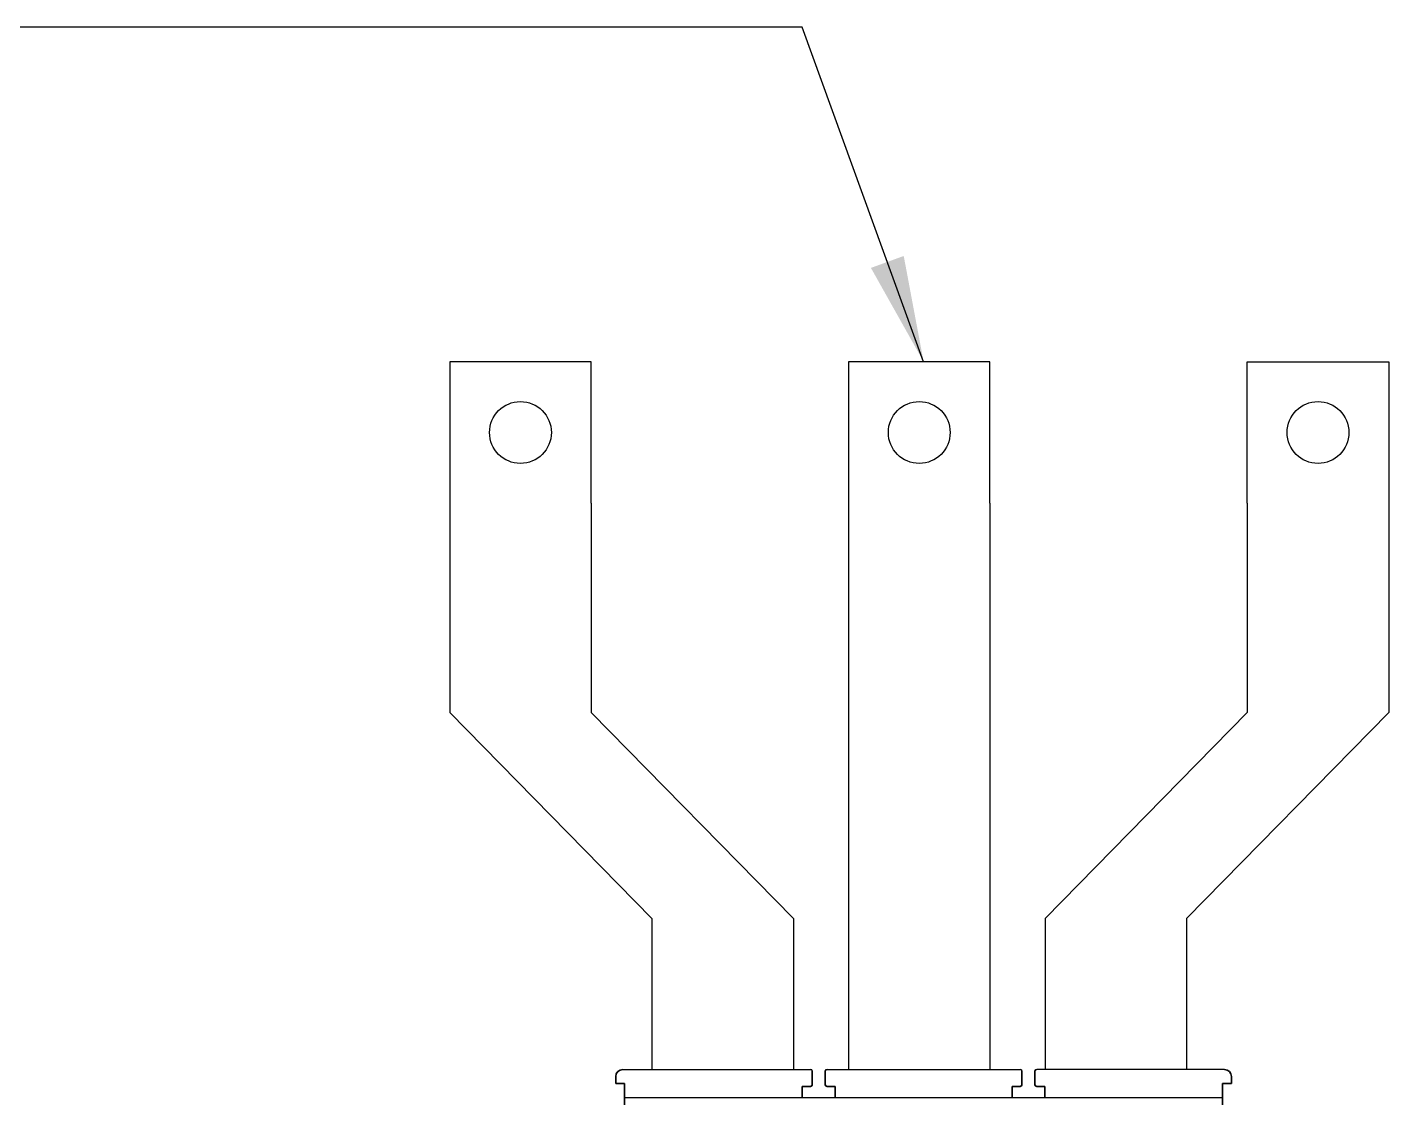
# Model space of a CAD drawing. Header units: millimetres. Extents: x 0 to 840, y -1485 to 297.
# Drawn here: x 70.57 to 89.81, y -89.13 to -74 of the extents above; entities that cross this region are included whole.
import ezdxf

# ---------------------------------------------------------------- set-up
doc = ezdxf.new("R2010")
doc.units = ezdxf.units.MM
doc.layers.add('L_COTAS', color=2, linetype='Continuous')
doc.styles.add('TEXTOS', font='ariali.ttf')
doc.dimstyles.new('FLECHA_ESC50', dxfattribs={"dimscale": 0.05, "dimtxt": 1.8, "dimasz": 2, "dimexe": 2, "dimexo": 4, "dimgap": 1, "dimtad": 1, "dimzin": 4, "dimdsep": 46, "dimtxsty": 'TEXTOS', "dimcen": 0, "dimclrd": 256, "dimclre": 256, "dimclrt": 2, "dimadec": 0, "dimazin": 0, "dimtfac": 1, "dimtdec": 4, "dimtmove": 1, "dimatfit": 3, "dimfxl": 1, "dimtvp": 1, "dimtolj": 1, "dimtzin": 0, "dimarcsym": 0})

# ---------------------------------------------------------------- blocks, each defined once
blk = doc.blocks.new('XT2_3P ABB')
at = {"lineweight": 35, "ltscale": 0.025}
for p, q in [((-4.35, 12.8), (-4.35, 12.9)), ((4.35, 12.8), (4.35, 12.9)), ((-4.35, 12.8), (-4.25, 12.8)), ((4.35, 12.8), (4.25, 12.8))]:
    blk.add_line(p, q, dxfattribs=at)
for p, q in [((-4.25, 13), (-1.599, 13)), ((-1.365, 13), (1.365, 13)), ((4.25, 13), (1.599, 13)), ((4.225, 12.6), (-4.225, 12.6))]:
    blk.add_line(p, q)
at = {"lineweight": 35, "ltscale": 0.0475}
for p, q in [((-1.574, 12.975), (-1.574, 12.785)), ((-1.39, 12.785), (-1.39, 12.975)), ((1.39, 12.975), (1.39, 12.785)), ((1.574, 12.975), (1.574, 12.785))]:
    blk.add_line(p, q, dxfattribs=at)
at = {"lineweight": 35, "ltscale": 0.03125}
for p, q in [((-4.225, 12.8), (-4.35, 12.8)), ((4.225, 12.8), (4.35, 12.8))]:
    blk.add_line(p, q, dxfattribs=at)
at = {"lineweight": 35, "ltscale": 0.00625}
for p, q in [((-4.225, 12.8), (-4.25, 12.8)), ((4.225, 12.8), (4.25, 12.8))]:
    blk.add_line(p, q, dxfattribs=at)
at = {"lineweight": 35, "ltscale": 0.075}
for p, q in [((-4.225, 12.5), (-4.225, 12.8)), ((4.225, 12.5), (4.225, 12.8))]:
    blk.add_line(p, q, dxfattribs=at)
at = {"lineweight": 35, "ltscale": 0.02875}
for p, q in [((-1.599, 12.76), (-1.714, 12.76)), ((-1.599, 12.76), (-1.714, 12.76)), ((-1.365, 12.76), (-1.25, 12.76)), ((-1.365, 12.76), (-1.25, 12.76)), ((1.365, 12.76), (1.25, 12.76)), ((1.365, 12.76), (1.25, 12.76)), ((1.599, 12.76), (1.714, 12.76)), ((1.599, 12.76), (1.714, 12.76))]:
    blk.add_line(p, q, dxfattribs=at)
at = {"lineweight": 35, "ltscale": 0.04}
for p, q in [((-1.714, 12.76), (-1.714, 12.6)), ((-1.25, 12.76), (-1.25, 12.6)), ((1.25, 12.76), (1.25, 12.6)), ((1.714, 12.76), (1.714, 12.6))]:
    blk.add_line(p, q, dxfattribs=at)
at = {"lineweight": 35}
for centre, radius, start, end in [((-4.25, 12.9), 0.1, 90, 180), ((-4.25, 12.9), 0.1, 90, 180), ((-1.599, 12.975), 0.025, 0, 90), ((-1.365, 12.975), 0.025, 90, 180), ((1.365, 12.975), 0.025, 0, 90), ((1.599, 12.975), 0.025, 90, 180), ((4.25, 12.9), 0.1, 0, 90), ((4.25, 12.9), 0.1, 360, 90), ((-1.599, 12.785), 0.025, 270, 0), ((-1.599, 12.785), 0.025, 270, 0), ((-1.365, 12.785), 0.025, 180, 270), ((-1.365, 12.785), 0.025, 180, 270), ((1.365, 12.785), 0.025, 270, 0), ((1.365, 12.785), 0.025, 270, 0), ((1.599, 12.785), 0.025, 180, 270), ((1.599, 12.785), 0.025, 180, 270)]:
    blk.add_arc(centre, radius, start, end, dxfattribs=at)

msp = doc.modelspace()

# ---------------------------------------------------------------- linework, layer by layer
at = {"color": 6}
for p, q in [((78.5412, -78.7301), (76.5412, -78.7301)), ((76.5412, -78.7301), (76.5412, -80.7301)), ((78.5412, -80.7301), (78.5412, -78.7301)), ((84.1764, -78.7301), (82.1764, -78.7301)), ((82.1764, -78.7301), (82.1764, -80.7301)), ((84.1764, -80.7301), (84.1764, -78.7301)), ((87.8116, -78.7301), (89.8116, -78.7301)), ((87.8116, -80.7301), (87.8116, -78.7301)), ((89.8116, -78.7301), (89.8116, -80.7301)), ((76.5412, -80.7301), (76.5412, -83.6845)), ((78.5412, -80.7301), (78.5412, -83.6845)), ((82.1764, -80.7301), (82.1764, -88.7301)), ((84.1764, -80.7301), (84.1764, -88.7301)), ((87.8116, -80.7301), (87.8116, -83.6845)), ((89.8116, -80.7301), (89.8116, -83.6845)), ((76.5412, -83.6845), (79.3974, -86.5957)), ((78.5412, -83.6845), (81.3974, -86.5957)), ((87.8116, -83.6845), (84.9555, -86.5957)), ((89.8116, -83.6845), (86.9555, -86.5957)), ((79.3974, -86.5957), (79.3974, -88.7301)), ((81.3974, -86.5957), (81.3974, -88.7301)), ((84.9555, -86.5957), (84.9555, -88.7301)), ((86.9555, -86.5957), (86.9555, -88.7301))]:
    msp.add_line(p, q, dxfattribs=at)
for centre in [(77.5412, -79.7301), (83.1764, -79.7301), (88.8116, -79.7301)]:
    msp.add_circle(centre, 0.4366)

# ---------------------------------------------------------------- block references
msp.add_blockref('XT2_3P ABB', (83.2381, -101.7301))

# ---------------------------------------------------------------- leaders
at = {"layer": 'L_COTAS'}
msp.add_leader([(83.2381, -78.7301), (81.5201, -74.0039), (63.4286, -74.0039)], dimstyle='FLECHA_ESC50', override={"dimasz": 30, "dimgap": 1, "dimtad": 1}, dxfattribs=at)

doc.saveas('drawing.dxf')
